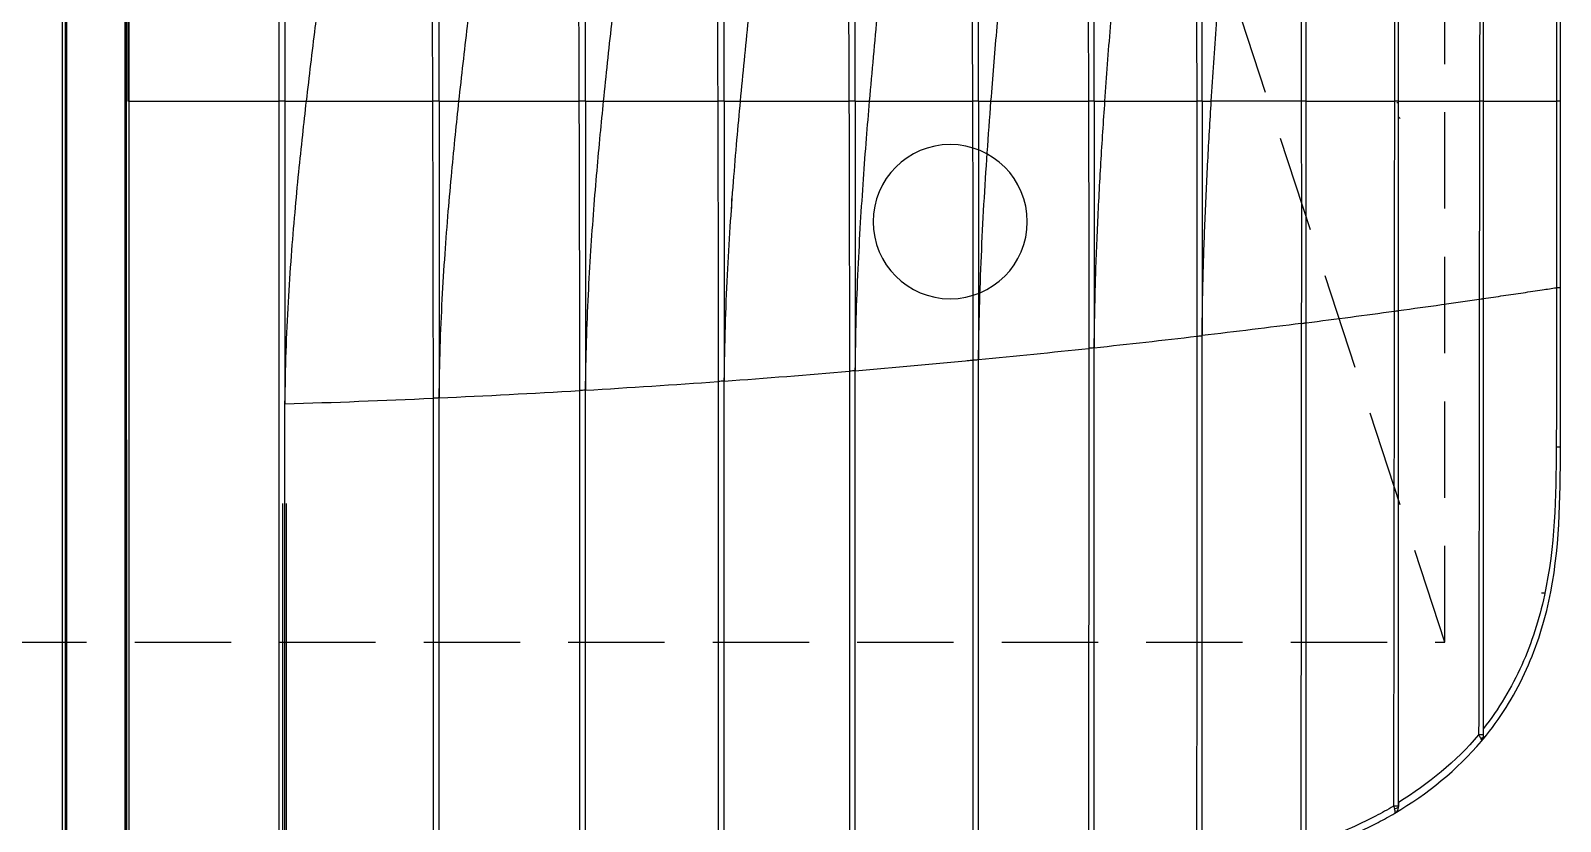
# Model space of a CAD drawing. Header units: inches. Extents: x 15866 to 103813, y -56635 to -28561.
# Drawn here: x 44794 to 44992.5, y -39155.8 to -39053.2 of the extents above; entities that cross this region are included whole.
import ezdxf

# ---------------------------------------------------------------- set-up
doc = ezdxf.new("R2010")
doc.units = ezdxf.units.IN
doc.header["$LTSCALE"] = 50
doc.header["$MEASUREMENT"] = 0
doc.linetypes.add('HIDDEN', pattern=[0.375, 0.25, -0.125])
doc.layers.add('도면층8', color=8, linetype='Continuous')

# ---------------------------------------------------------------- blocks, each defined once
blk = doc.blocks.new('*U103')
at = {"color": 1, "linetype": 'HIDDEN'}
blk.add_line((1479.94, 14.99), (39.94, 484.99), dxfattribs=at)
at = {"color": 8}
for p, q in [((1428.36, 33), (1428.35, 33)), ((1435.34, 21), (1435.34, 21)), ((1501.24, 21), (1501.24, 21)), ((1473.57, 2.11), (1473.57, 2.44))]:
    blk.add_line(p, q, dxfattribs=at)
at = {"color": 1, "linetype": 'HIDDEN'}
blk.add_lwpolyline([(1479.94, 484.99), (1479.94, 14.99), (39.94, 14.99), (39.94, 484.99)], close=True, dxfattribs=at)
at = {"color": 8, "ltscale": 5}
blk.add_circle((1425.39, 79.18), 10, dxfattribs=at)
at = {"color": 8}
for centre, major_axis, ratio, start_param, end_param in [((1409.94, 21.05), (0, -0.6), 0.028131, 4.389048, 4.795946), ((1409.96, 21.05), (0.004, -0.6), 0.025903, 4.388882, 4.795863), ((1412, 20.87), (-0.187, 0.235), 0.183787, 0, 1.840109), ((1501.16, 21.8), (0, -0.8), 0.065781, 0, 1.396113), ((1501.24, 21.8), (0, 0.8), 0.414276, 3.141593, 4.358439), ((1491.93, 10.8), (0, -0.8), 0.036559, 0, 1.335493), ((1492.11, 10.8), (0, 0.8), 0.561889, 3.141593, 4.019869)]:
    blk.add_ellipse(centre, major_axis=major_axis, ratio=ratio, start_param=start_param, end_param=end_param, dxfattribs=at)
for points, knots in [([(1039.94, 193.94), (1119.89, 193.94), (1199.84, 193.94), (1299.77, 193.94), (1319.76, 193.94), (1359.74, 193.94), (1379.73, 193.94), (1419.69, 193.94), (1439.67, 193.94), (1469.52, 193.94), (1479.45, 193.94), (1494.31, 193.94), (1499.26, 193.94), (1509.14, 193.94), (1514.08, 193.94), (1518.98, 193.94)], [0, 0, 0, 0, 0.5, 0.5, 0.625, 0.625, 0.75, 0.75, 0.875, 0.875, 0.9375, 0.9375, 0.96875, 0.96875, 1, 1, 1, 1]), ([(1518.94, 193.8), (1514.03, 193.8), (1509.09, 193.8), (1499.21, 193.8), (1494.26, 193.8), (1479.4, 193.8), (1469.47, 193.8), (1439.62, 193.8), (1419.64, 193.8), (1379.68, 193.8), (1359.7, 193.8), (1319.73, 193.8), (1299.74, 193.8), (1199.82, 193.8), (1119.88, 193.8), (1039.94, 193.8)], [0, 0, 0, 0, 0.03125, 0.03125, 0.0625, 0.0625, 0.125, 0.125, 0.25, 0.25, 0.375, 0.375, 0.5, 0.5, 1, 1, 1, 1]), ([(1329.85, 194.41), (1345.65, 194.41), (1361.45, 194.41), (1393.05, 194.41), (1408.85, 194.41), (1440.42, 194.41), (1456.18, 194.41), (1479.77, 194.41), (1487.62, 194.41), (1499.36, 194.41), (1503.27, 194.41), (1511.08, 194.41), (1514.98, 194.37), (1518.86, 194.4)], [0, 0, 0, 0, 0.25, 0.25, 0.5, 0.5, 0.75, 0.75, 0.875, 0.875, 0.9375, 0.9375, 1, 1, 1, 1]), ([(1518.39, 194), (1513.69, 194), (1508.95, 194), (1499.29, 194), (1494.34, 194), (1479.47, 194), (1469.54, 194), (1439.69, 194), (1419.71, 194), (1379.75, 194), (1359.76, 194), (1336.79, 194), (1333.82, 194), (1330.84, 194)], [0, 0, 0, 0, 0.076277, 0.076277, 0.155939, 0.155939, 0.315263, 0.315263, 0.633912, 0.633912, 0.952561, 0.952561, 1, 1, 1, 1]), ([(1039.94, 186.26), (1119.86, 186.26), (1199.78, 186.26), (1299.68, 186.26), (1319.66, 186.26), (1359.62, 186.26), (1379.6, 186.26), (1419.55, 186.26), (1439.51, 186.26), (1469.34, 186.26), (1479.27, 186.26), (1494.15, 186.26), (1499.1, 186.26), (1508.99, 186.26), (1513.93, 186.26), (1518.83, 186.26)], [0, 0, 0, 0, 0.5, 0.5, 0.625, 0.625, 0.75, 0.75, 0.875, 0.875, 0.9375, 0.9375, 0.96875, 0.96875, 1, 1, 1, 1]), ([(1518.79, 186.06), (1513.89, 186.06), (1508.95, 186.06), (1499.07, 186.06), (1494.11, 186.06), (1479.24, 186.06), (1469.31, 186.06), (1439.47, 186.06), (1419.52, 186.06), (1379.58, 186.06), (1359.6, 186.06), (1319.64, 186.06), (1299.66, 186.06), (1199.77, 186.06), (1119.86, 186.06), (1039.94, 186.06)], [0, 0, 0, 0, 0.03125, 0.03125, 0.0625, 0.0625, 0.125, 0.125, 0.25, 0.25, 0.375, 0.375, 0.5, 0.5, 1, 1, 1, 1]), ([(1409.74, 185.7), (1396.38, 185.7), (1383.01, 185.7), (1356.26, 185.7), (1342.89, 185.7), (1329.51, 185.7)], [0, 0, 0, 0, 0.5, 0.5, 1, 1, 1, 1]), ([(1329.52, 185.9), (1342.89, 185.9), (1356.26, 185.9), (1383.01, 185.9), (1396.38, 185.9), (1409.74, 185.9)], [0, 0, 0, 0, 0.5, 0.5, 1, 1, 1, 1]), ([(1517.05, 185.7), (1508.46, 185.7), (1499.79, 185.7), (1482.12, 185.7), (1473.1, 185.7), (1446, 185.7), (1427.88, 185.7), (1409.74, 185.7)], [0, 0, 0, 0, 0.243248, 0.243248, 0.495499, 0.495499, 1, 1, 1, 1]), ([(1517.05, 186.02), (1512.16, 186.02), (1507.25, 186.02), (1497.42, 186.02), (1492.5, 186.02), (1477.71, 186.02), (1467.82, 186.02), (1456.52, 186.02), (1455.11, 186.02), (1453.7, 186.02)], [0, 0, 0, 0, 0.233427, 0.233427, 0.466853, 0.466853, 0.933707, 0.933707, 1, 1, 1, 1]), ([(1329, 166.3), (1342.46, 166.3), (1355.92, 166.3), (1382.84, 166.3), (1396.29, 166.3), (1409.74, 166.3)], [0, 0, 0, 0, 0.5, 0.5, 1, 1, 1, 1]), ([(1409.74, 165.5), (1409.74, 165.52), (1409.74, 165.55), (1409.74, 165.77), (1409.74, 166.03), (1409.74, 166.21), (1409.74, 166.3)], [0, 0, 0, 0, 0.300546, 0.567506, 0.800705, 1, 1, 1, 1]), ([(1409.74, 166.3), (1427.91, 166.29), (1446.06, 166.29), (1473.2, 166.29), (1482.24, 166.29), (1500.27, 166.29), (1509.27, 166.29), (1518.19, 166.29)], [0, 0, 0, 0, 0.5, 0.5, 0.75, 0.75, 1, 1, 1, 1]), ([(1449.02, 165.5), (1446.76, 165.46), (1442.36, 165.39), (1435.95, 165.08), (1429.94, 164.68), (1424.33, 164.22), (1419.11, 163.73), (1414.29, 163.22), (1411.22, 162.88), (1409.74, 162.71)], [0, 0, 0, 0, 0.17272, 0.33551, 0.488347, 0.631221, 0.764126, 0.88705, 1, 1, 1, 1]), ([(1518.04, 165.5), (1512.34, 165.5), (1506.6, 165.5), (1495.12, 165.5), (1489.38, 165.5), (1472.11, 165.5), (1460.58, 165.5), (1449.02, 165.5)], [0, 0, 0, 0, 0.25, 0.25, 0.5, 0.5, 1, 1, 1, 1]), ([(1461.94, 165.81), (1470.9, 165.81), (1479.84, 165.81), (1497.68, 165.81), (1506.59, 165.81), (1515.45, 165.81)], [0, 0, 0, 0, 0.5, 0.5, 1, 1, 1, 1]), ([(1515.53, 165.3), (1506.66, 165.3), (1497.74, 165.3), (1479.87, 165.3), (1470.91, 165.3), (1461.94, 165.3)], [0, 0, 0, 0, 0.5, 0.5, 1, 1, 1, 1]), ([(1409.74, 162.71), (1406.56, 162.33), (1401.06, 161.68), (1394.09, 160.8), (1386.94, 159.89), (1382.12, 159.31), (1378.77, 158.9)], [0, 0, 0, 0, 0.307575, 0.532584, 0.675031, 1, 1, 1, 1]), ([(1409.74, 162.71), (1409.74, 161.41), (1409.74, 158.77), (1409.74, 154.73), (1409.74, 150.58), (1409.74, 147.77), (1409.74, 146.36)], [0, 0, 0, 0, 0.241954, 0.489631, 0.742508, 1, 1, 1, 1]), ([(1328.18, 146.67), (1341.78, 146.67), (1355.37, 146.6), (1382.56, 146.47), (1396.16, 146.4), (1409.74, 146.36)], [0, 0, 0, 0, 0.5, 0.5, 1, 1, 1, 1]), ([(1409.74, 145.5), (1409.74, 145.52), (1409.74, 145.56), (1409.74, 145.8), (1409.74, 146.08), (1409.74, 146.27), (1409.74, 146.36)], [0, 0, 0, 0, 0.299602, 0.566259, 0.799779, 1, 1, 1, 1]), ([(1409.74, 145.5), (1410.91, 145.5), (1423.76, 145.5), (1436.59, 145.5), (1448.25, 145.5)], [0, 0, 0, 0, 0.090794, 1, 1, 1, 1]), ([(1448.24, 145.5), (1446.05, 145.46), (1441.77, 145.39), (1435.54, 145.11), (1429.67, 144.75), (1424.16, 144.33), (1419.03, 143.87), (1414.26, 143.41), (1411.21, 143.08), (1409.74, 142.93)], [0, 0, 0, 0, 0.171143, 0.332878, 0.485187, 0.628059, 0.76149, 0.885469, 1, 1, 1, 1]), ([(1448.25, 145.5), (1448.25, 145.51), (1448.25, 145.54), (1448.26, 145.72), (1448.27, 145.98), (1448.28, 146.19), (1448.29, 146.29)], [0, 0, 0, 0, 0.262073, 0.50023, 0.747646, 1, 1, 1, 1]), ([(1517.31, 145.5), (1505.91, 145.5), (1494.4, 145.5), (1471.36, 145.5), (1459.81, 145.5), (1448.25, 145.5)], [0, 0, 0, 0, 0.5, 0.5, 1, 1, 1, 1]), ([(1448.29, 146.29), (1459.87, 146.29), (1471.44, 146.29), (1494.52, 146.29), (1506.04, 146.29), (1517.46, 146.29)], [0, 0, 0, 0, 0.5, 0.5, 1, 1, 1, 1]), ([(1409.74, 142.93), (1409.74, 141.69), (1409.74, 139.19), (1409.74, 135.35), (1409.74, 131.39), (1409.74, 128.71), (1409.74, 127.36)], [0, 0, 0, 0, 0.240964, 0.488232, 0.741399, 1, 1, 1, 1]), ([(1409.74, 142.93), (1406.51, 142.56), (1400.84, 141.93), (1393.58, 141.06), (1386.2, 140.18), (1381.23, 139.61), (1377.87, 139.22)], [0, 0, 0, 0, 0.304279, 0.532125, 0.683541, 1, 1, 1, 1]), ([(1327.11, 127.69), (1340.88, 127.69), (1354.66, 127.62), (1382.21, 127.47), (1395.98, 127.4), (1409.74, 127.36)], [0, 0, 0, 0, 0.5, 0.5, 1, 1, 1, 1]), ([(1409.74, 126.5), (1409.74, 126.52), (1409.74, 126.55), (1409.74, 126.8), (1409.74, 127.08), (1409.74, 127.27), (1409.74, 127.36)], [0, 0, 0, 0, 0.29963, 0.566296, 0.799804, 1, 1, 1, 1]), ([(1447.24, 126.5), (1447.25, 126.52), (1447.25, 126.57), (1447.27, 126.88), (1447.29, 127.15), (1447.29, 127.29)], [0, 0, 0, 0, 0.34127, 0.674379, 1, 1, 1, 1]), ([(1447.29, 127.29), (1458.88, 127.29), (1470.46, 127.28), (1493.55, 127.28), (1505.08, 127.28), (1516.52, 127.28)], [0, 0, 0, 0, 0.5, 0.5, 1, 1, 1, 1]), ([(1409.74, 126.5), (1410.57, 126.5), (1419.99, 126.5), (1429.41, 126.5), (1438, 126.5)], [0, 0, 0, 0, 0.087433, 1, 1, 1, 1]), ([(1447.24, 126.5), (1445.13, 126.47), (1441, 126.4), (1434.98, 126.15), (1429.28, 125.82), (1423.92, 125.44), (1418.9, 125.03), (1414.21, 124.6), (1411.19, 124.3), (1409.74, 124.16)], [0, 0, 0, 0, 0.169313, 0.329825, 0.481522, 0.624391, 0.758433, 0.883635, 1, 1, 1, 1]), ([(1516.37, 126.5), (1504.95, 126.5), (1493.43, 126.5), (1470.37, 126.5), (1458.82, 126.5), (1447.24, 126.5)], [0, 0, 0, 0, 0.5, 0.5, 1, 1, 1, 1]), ([(1409.74, 124.16), (1406.41, 123.81), (1400.54, 123.2), (1392.91, 122.33), (1385.24, 121.47), (1380.11, 120.91), (1376.75, 120.54)], [0, 0, 0, 0, 0.302296, 0.533525, 0.693692, 1, 1, 1, 1]), ([(1409.74, 124.16), (1409.74, 122.99), (1409.74, 120.61), (1409.74, 116.96), (1409.74, 113.19), (1409.74, 110.64), (1409.74, 109.35)], [0, 0, 0, 0, 0.240494, 0.487542, 0.740817, 1, 1, 1, 1]), ([(1325.83, 109.71), (1339.82, 109.71), (1353.81, 109.64), (1381.78, 109.48), (1395.77, 109.4), (1409.74, 109.35)], [0, 0, 0, 0, 0.5, 0.5, 1, 1, 1, 1]), ([(1409.74, 108.5), (1409.74, 108.52), (1409.74, 108.55), (1409.75, 108.8), (1409.74, 109.07), (1409.74, 109.26), (1409.74, 109.35)], [0, 0, 0, 0, 0.299748, 0.56645, 0.799918, 1, 1, 1, 1]), ([(1446.06, 108.5), (1446.06, 108.52), (1446.06, 108.56), (1446.09, 108.87), (1446.11, 109.15), (1446.12, 109.28)], [0, 0, 0, 0, 0.33666, 0.669714, 1, 1, 1, 1]), ([(1446.12, 109.28), (1457.71, 109.28), (1469.29, 109.28), (1492.4, 109.27), (1503.93, 109.27), (1515.39, 109.27)], [0, 0, 0, 0, 0.5, 0.5, 1, 1, 1, 1]), ([(1409.74, 108.5), (1410.16, 108.5), (1422.28, 108.5), (1434.39, 108.5), (1446.06, 108.5)], [0, 0, 0, 0, 0.034541, 1, 1, 1, 1]), ([(1446.06, 108.5), (1443.7, 108.46), (1439.11, 108.39), (1432.44, 108.1), (1426.17, 107.74), (1420.33, 107.32), (1414.89, 106.87), (1411.41, 106.55), (1409.74, 106.4)], [0, 0, 0, 0, 0.195017, 0.378715, 0.551069, 0.712073, 0.86172, 1, 1, 1, 1]), ([(1423.68, 107.5), (1423.68, 107.5), (1423.66, 107.5), (1423.56, 107.5), (1423.49, 107.5), (1423.31, 107.5), (1423.2, 107.5), (1422.95, 107.5), (1422.81, 107.5), (1422.57, 107.5), (1422.47, 107.5), (1422.37, 107.5)], [0, 0, 0, 0, 0.213358, 0.213358, 0.42668, 0.42668, 0.640562, 0.640562, 0.855661, 0.855661, 1, 1, 1, 1]), ([(1515.25, 108.5), (1503.8, 108.5), (1492.28, 108.5), (1469.2, 108.5), (1457.64, 108.5), (1446.06, 108.5)], [0, 0, 0, 0, 0.5, 0.5, 1, 1, 1, 1]), ([(1409.74, 106.4), (1406.23, 106.06), (1400.03, 105.46), (1391.98, 104.61), (1384.06, 103.77), (1378.82, 103.23), (1375.45, 102.89)], [0, 0, 0, 0, 0.306857, 0.541766, 0.704737, 1, 1, 1, 1]), ([(1409.74, 106.4), (1409.74, 105.29), (1409.74, 103.04), (1409.74, 99.57), (1409.74, 95.99), (1409.74, 93.56), (1409.74, 92.32)], [0, 0, 0, 0, 0.239553, 0.486232, 0.739794, 1, 1, 1, 1]), ([(1324.39, 92.71), (1338.62, 92.71), (1352.85, 92.63), (1381.3, 92.46), (1395.53, 92.38), (1409.74, 92.32)], [0, 0, 0, 0, 0.5, 0.5, 1, 1, 1, 1]), ([(1409.74, 91.5), (1409.71, 91.5), (1405.13, 91.5), (1400.54, 91.5), (1395.99, 91.5)], [0, 0, 0, 0, 0.007482, 1, 1, 1, 1]), ([(1409.74, 91.5), (1409.74, 91.52), (1409.74, 91.55), (1409.75, 91.79), (1409.74, 92.05), (1409.74, 92.24), (1409.74, 92.32)], [0, 0, 0, 0, 0.300147, 0.566978, 0.80031, 1, 1, 1, 1]), ([(1444.72, 91.5), (1442.46, 91.47), (1438.07, 91.4), (1431.66, 91.14), (1425.63, 90.82), (1419.99, 90.45), (1414.74, 90.06), (1411.37, 89.78), (1409.74, 89.64)], [0, 0, 0, 0, 0.194008, 0.377097, 0.549248, 0.710453, 0.860707, 1, 1, 1, 1]), ([(1444.72, 91.5), (1444.72, 91.52), (1444.72, 91.55), (1444.75, 91.84), (1444.78, 92.11), (1444.79, 92.26)], [0, 0, 0, 0, 0.302913, 0.635892, 1, 1, 1, 1]), ([(1513.99, 91.5), (1509.18, 91.5), (1504.36, 91.5), (1492.97, 91.5), (1486.4, 91.5), (1473.89, 91.5), (1467.97, 91.5), (1456.27, 91.5), (1450.5, 91.5), (1444.72, 91.5)], [0, 0, 0, 0, 0.20974, 0.20974, 0.494552, 0.494552, 0.750903, 0.750903, 1, 1, 1, 1]), ([(1513.99, 91.5), (1502.67, 91.5), (1479.61, 91.5), (1456.47, 91.5), (1444.72, 91.5)], [0, 0, 0, 0, 0.493298, 1, 1, 1, 1]), ([(1444.79, 92.26), (1450.57, 92.26), (1456.34, 92.26), (1468.05, 92.26), (1473.98, 92.26), (1486.5, 92.26), (1493.08, 92.26), (1504.48, 92.26), (1509.31, 92.26), (1514.12, 92.26)], [0, 0, 0, 0, 0.249054, 0.249054, 0.505367, 0.505367, 0.790188, 0.790188, 1, 1, 1, 1]), ([(1409.74, 89.64), (1405.92, 89.3), (1399.25, 88.7), (1390.72, 87.85), (1382.63, 87.05), (1377.38, 86.56), (1374, 86.24)], [0, 0, 0, 0, 0.3207, 0.559402, 0.716115, 1, 1, 1, 1]), ([(1409.74, 89.64), (1409.74, 88.59), (1409.74, 86.44), (1409.74, 83.15), (1409.74, 79.76), (1409.74, 77.45), (1409.74, 76.29)], [0, 0, 0, 0, 0.239379, 0.485924, 0.739506, 1, 1, 1, 1]), ([(1322.82, 76.7), (1337.31, 76.7), (1351.8, 76.61), (1380.78, 76.43), (1395.27, 76.34), (1409.74, 76.29)], [0, 0, 0, 0, 0.5, 0.5, 1, 1, 1, 1]), ([(1409.74, 75.5), (1409.21, 75.5), (1397.89, 75.5), (1386.56, 75.5), (1375.76, 75.5)], [0, 0, 0, 0, 0.046692, 1, 1, 1, 1]), ([(1409.74, 75.5), (1409.74, 75.52), (1409.74, 75.55), (1409.74, 75.77), (1409.74, 76.03), (1409.74, 76.21), (1409.74, 76.29)], [0, 0, 0, 0, 0.300577, 0.567547, 0.800734, 1, 1, 1, 1]), ([(1443.27, 75.5), (1441.04, 75.47), (1436.57, 75.4), (1429.86, 75.15), (1423.15, 74.81), (1416.45, 74.39), (1411.98, 74.05), (1409.74, 73.89)], [0, 0, 0, 0, 0.199981, 0.399984, 0.599994, 0.800004, 1, 1, 1, 1]), ([(1443.35, 76.23), (1443.33, 76.1), (1443.31, 75.84), (1443.28, 75.56), (1443.27, 75.52), (1443.27, 75.5)], [0, 0, 0, 0, 0.336965, 0.669945, 1, 1, 1, 1]), ([(1512.62, 75.5), (1501.27, 75.5), (1478.19, 75.5), (1455.02, 75.5), (1443.27, 75.5)], [0, 0, 0, 0, 0.493391, 1, 1, 1, 1]), ([(1409.74, 73.89), (1406.73, 73.64), (1400.7, 73.16), (1391.66, 72.35), (1382.25, 71.48), (1375.85, 70.92), (1372.46, 70.63)], [0, 0, 0, 0, 0.242425, 0.484831, 0.727208, 1, 1, 1, 1]), ([(1409.74, 73.89), (1409.74, 72.88), (1409.74, 70.84), (1409.74, 67.72), (1409.74, 64.51), (1409.74, 62.34), (1409.74, 61.24)], [0, 0, 0, 0, 0.239058, 0.485395, 0.739057, 1, 1, 1, 1]), ([(1321.16, 61.62), (1335.93, 61.62), (1350.7, 61.53), (1380.23, 61.35), (1394.99, 61.28), (1409.74, 61.24)], [0, 0, 0, 0, 0.5, 0.5, 1, 1, 1, 1]), ([(1409.74, 60.5), (1408.69, 60.5), (1395.9, 60.5), (1383.11, 60.5), (1371.36, 60.5)], [0, 0, 0, 0, 0.082118, 1, 1, 1, 1]), ([(1409.74, 60.5), (1409.74, 60.52), (1409.74, 60.55), (1409.74, 60.75), (1409.74, 60.99), (1409.74, 61.16), (1409.74, 61.24)], [0, 0, 0, 0, 0.30306, 0.57086, 0.803221, 1, 1, 1, 1]), ([(1441.74, 60.5), (1439.08, 60.46), (1433.75, 60.37), (1425.74, 60.06), (1417.74, 59.64), (1412.41, 59.28), (1409.74, 59.1)], [0, 0, 0, 0, 0.249988, 0.499982, 0.750002, 1, 1, 1, 1]), ([(1441.74, 60.5), (1441.74, 60.51), (1441.73, 60.52), (1441.77, 60.69), (1441.79, 60.95), (1441.81, 61.11), (1441.82, 61.2)], [0, 0, 0, 0, 0.179045, 0.569787, 0.77214, 1, 1, 1, 1]), ([(1409.74, 59.1), (1406.55, 58.87), (1400.16, 58.41), (1390.59, 57.62), (1380.82, 56.79), (1374.24, 56.26), (1370.85, 55.99)], [0, 0, 0, 0, 0.246108, 0.492163, 0.738161, 1, 1, 1, 1]), ([(1409.74, 59.1), (1409.74, 58.16), (1409.74, 56.25), (1409.74, 53.31), (1409.74, 50.27), (1409.74, 48.23), (1409.74, 47.19)], [0, 0, 0, 0, 0.236505, 0.481944, 0.736426, 1, 1, 1, 1]), ([(1319.45, 47.55), (1334.5, 47.55), (1349.56, 47.45), (1379.66, 47.28), (1394.7, 47.22), (1409.74, 47.19)], [0, 0, 0, 0, 0.5, 0.5, 1, 1, 1, 1]), ([(1409.74, 46.5), (1408.15, 46.5), (1403.75, 46.5), (1399.35, 46.5), (1396.54, 46.5)], [0, 0, 0, 0, 0.360849, 1, 1, 1, 1]), ([(1409.74, 46.5), (1409.74, 46.53), (1409.74, 46.57), (1409.74, 46.87), (1409.74, 47.09), (1409.74, 47.19)], [0, 0, 0, 0, 0.395956, 0.72951, 1, 1, 1, 1]), ([(1440.16, 46.5), (1437.69, 46.46), (1432.7, 46.39), (1425.15, 46.12), (1417.48, 45.77), (1412.33, 45.46), (1409.74, 45.31)], [0, 0, 0, 0, 0.244293, 0.492387, 0.744298, 1, 1, 1, 1]), ([(1440.25, 47.16), (1440.24, 47.07), (1440.21, 46.89), (1440.19, 46.68), (1440.17, 46.53), (1440.17, 46.51), (1440.16, 46.5)], [0, 0, 0, 0, 0.259243, 0.49995, 0.747682, 1, 1, 1, 1]), ([(1409.74, 45.3), (1406.43, 45.09), (1399.74, 44.65), (1389.62, 43.9), (1379.42, 43.12), (1372.59, 42.61), (1369.19, 42.36)], [0, 0, 0, 0, 0.245079, 0.494613, 0.748597, 1, 1, 1, 1]), ([(1409.74, 33.63), (1409.74, 34.67), (1409.74, 36.7), (1409.74, 39.71), (1409.74, 42.56), (1409.74, 44.41), (1409.74, 45.3)], [0, 0, 0, 0, 0.271735, 0.528869, 0.771564, 1, 1, 1, 1]), ([(1317.64, 33.88), (1332.99, 33.88), (1348.35, 33.8), (1379.05, 33.69), (1394.4, 33.65), (1409.74, 33.63)], [0, 0, 0, 0, 0.5, 0.5, 1, 1, 1, 1]), ([(1409.74, 33), (1409.74, 33.02), (1409.74, 33.06), (1409.74, 33.33), (1409.74, 33.53), (1409.74, 33.63)], [0, 0, 0, 0, 0.396581, 0.730118, 1, 1, 1, 1]), ([(1438.59, 33.62), (1438.58, 33.53), (1438.57, 33.45), (1438.55, 33.29), (1438.54, 33.23), (1438.52, 33.12), (1438.52, 33.07), (1438.51, 33.02), (1438.51, 33), (1438.5, 33)], [0, 0, 0, 0, 0.251918, 0.251918, 0.503947, 0.503947, 0.754391, 0.754391, 1, 1, 1, 1]), ([(1501.21, 21.66), (1501.65, 22.42), (1502.08, 23.2), (1503.09, 25.15), (1503.66, 26.34), (1504.71, 28.75), (1505.19, 29.98), (1505.83, 31.81), (1506.03, 32.4), (1506.22, 33)], [0, 0, 0, 0, 0.213946, 0.213946, 0.53186, 0.53186, 0.848701, 0.848701, 1, 1, 1, 1]), ([(1507.18, 33), (1507.18, 33), (1507.18, 33), (1506.96, 32.29), (1506.72, 31.59), (1506.03, 29.65), (1505.55, 28.42), (1504.49, 26), (1503.92, 24.81), (1502.92, 22.92), (1502.52, 22.2), (1502.1, 21.49)], [0, 0, 0, 0, 0.000005, 0.000005, 0.176011, 0.176011, 0.489497, 0.489497, 0.803985, 0.803985, 1, 1, 1, 1]), ([(1409.74, 21), (1409.03, 21), (1408.32, 21), (1397.21, 21), (1386.8, 21), (1366.22, 21), (1356.05, 21), (1335.85, 21), (1325.82, 21), (1315.79, 21)], [0, 0, 0, 0, 0.022631, 0.022631, 0.354983, 0.354983, 0.679805, 0.679805, 1, 1, 1, 1]), ([(1315.86, 21.42), (1325.87, 21.42), (1335.88, 21.43), (1356.06, 21.45), (1366.23, 21.47), (1386.82, 21.5), (1397.23, 21.52), (1408.34, 21.54), (1409.04, 21.54), (1409.74, 21.54)], [0, 0, 0, 0, 0.319811, 0.319811, 0.644923, 0.644923, 0.97758, 0.97758, 1, 1, 1, 1]), ([(1409.74, 21.54), (1418.83, 21.55), (1427.91, 21.57), (1437, 21.57), (1437, 21.57), (1437, 21.57)], [0, 0, 0, 0, 0.999998, 0.999998, 1, 1, 1, 1]), ([(1409.74, 21), (1409.74, 19.92), (1409.74, 17.93), (1409.74, 15.28), (1409.74, 13.2), (1409.74, 11.66), (1409.74, 10.83), (1409.74, 10.49)], [0, 0, 0, 0, 0.301042, 0.551788, 0.751881, 0.901269, 1, 1, 1, 1]), ([(1436.91, 21), (1436.66, 19.12), (1436.17, 15.58), (1435.67, 12.13), (1435.44, 10.53)], [0, 0, 0, 0, 0.525932, 1, 1, 1, 1]), ([(1437, 21.57), (1436.98, 21.49), (1436.96, 21.33), (1436.94, 21.15), (1436.92, 21.02), (1436.92, 21.01), (1436.91, 21)], [0, 0, 0, 0, 0.261877, 0.500466, 0.750988, 1, 1, 1, 1]), ([(1501.16, 21), (1498.45, 21), (1495.74, 21), (1483.21, 21), (1473.38, 21), (1454.67, 21), (1445.79, 21), (1436.91, 21)], [0, 0, 0, 0, 0.12646, 0.12646, 0.585568, 0.585568, 1, 1, 1, 1]), ([(1500.72, 21), (1490.33, 21), (1479.93, 21), (1458.76, 21), (1448, 21), (1437.12, 21), (1437.02, 21), (1436.91, 21)], [0, 0, 0, 0, 0.488967, 0.488967, 0.995055, 0.995055, 1, 1, 1, 1]), ([(1437, 21.57), (1445.86, 21.58), (1454.73, 21.59), (1473.42, 21.62), (1483.26, 21.63), (1495.79, 21.65), (1498.5, 21.66), (1501.21, 21.66)], [0, 0, 0, 0, 0.413984, 0.413984, 0.873443, 0.873443, 1, 1, 1, 1]), ([(1500.72, 21), (1500.89, 21), (1501.06, 21), (1501.22, 21), (1501.23, 21), (1501.24, 21)], [0, 0, 0, 0, 0.941032, 0.941032, 1, 1, 1, 1]), ([(1501.24, 21), (1501.24, 21), (1501.24, 21), (1501.21, 21), (1501.18, 21), (1501.16, 21)], [0, 0, 0, 0, 0.078683, 0.078683, 1, 1, 1, 1]), ([(1502.1, 21.49), (1502.1, 21.49), (1502.1, 21.49), (1502.05, 21.41), (1501.99, 21.33), (1501.82, 21.18), (1501.71, 21.11), (1501.48, 21.02), (1501.36, 21), (1501.24, 21)], [0, 0, 0, 0, 0.006203, 0.006203, 0.286153, 0.286153, 0.666961, 0.666961, 1, 1, 1, 1]), ([(1502.1, 21.49), (1502.1, 21.49), (1502.1, 21.49), (1502.09, 21.47), (1502.06, 21.45), (1501.97, 21.43), (1501.9, 21.43), (1501.74, 21.46), (1501.65, 21.49), (1501.55, 21.52)], [0, 0, 0, 0, 0.00621, 0.00621, 0.286125, 0.286125, 0.666926, 0.666926, 1, 1, 1, 1]), ([(1409.74, 10), (1406.33, 10), (1402.93, 10), (1391.28, 10), (1383.03, 10), (1358.29, 10), (1341.8, 10), (1321.58, 10), (1317.84, 10), (1314.11, 10)], [0, 0, 0, 0, 0.106844, 0.106844, 0.365542, 0.365542, 0.882945, 0.882945, 1, 1, 1, 1]), ([(1314.17, 10.38), (1317.88, 10.38), (1321.6, 10.38), (1341.8, 10.39), (1358.3, 10.41), (1383.04, 10.45), (1391.29, 10.46), (1402.93, 10.48), (1406.34, 10.49), (1409.74, 10.49)], [0, 0, 0, 0, 0.116518, 0.116518, 0.634308, 0.634308, 0.893201, 0.893201, 1, 1, 1, 1]), ([(1409.74, 10.49), (1418.31, 10.51), (1426.87, 10.52), (1435.44, 10.53), (1435.44, 10.53), (1435.44, 10.53)], [0, 0, 0, 0, 0.999998, 0.999998, 1, 1, 1, 1]), ([(1409.74, 10), (1409.74, 9.44), (1409.74, 8.32), (1409.74, 6.68), (1409.74, 4.87), (1409.74, 2.8), (1409.74, 1.31), (1409.74, 0.51)], [0, 0, 0, 0, 0.16608, 0.332476, 0.499267, 0.733907, 1, 1, 1, 1]), ([(1435.36, 10), (1435.23, 9.12), (1434.98, 7.38), (1434.6, 4.82), (1434.26, 2.53), (1434.04, 1.12), (1433.95, 0.52)], [0, 0, 0, 0, 0.264848, 0.529697, 0.794545, 1, 1, 1, 1]), ([(1435.44, 10.53), (1435.42, 10.37), (1435.38, 10.08), (1435.37, 10.03), (1435.36, 10)], [0, 0, 0, 0, 0.526922, 1, 1, 1, 1]), ([(1491.93, 10), (1488.08, 10), (1484.23, 10), (1474.88, 10), (1469.39, 10), (1458.41, 10), (1452.92, 10), (1443.41, 10), (1439.38, 10), (1435.36, 10)], [0, 0, 0, 0, 0.204297, 0.204297, 0.495492, 0.495492, 0.786688, 0.786688, 1, 1, 1, 1]), ([(1435.44, 10.53), (1435.44, 10.53), (1435.44, 10.53), (1439.44, 10.53), (1443.45, 10.53), (1452.94, 10.54), (1458.43, 10.55), (1469.42, 10.57), (1474.91, 10.58), (1484.25, 10.6), (1488.11, 10.6), (1491.96, 10.61)], [0, 0, 0, 0, 0.000001, 0.000001, 0.21248, 0.21248, 0.503983, 0.503983, 0.795486, 0.795486, 1, 1, 1, 1]), ([(1492.46, 10), (1489.89, 7.85), (1487.01, 6.06), (1481, 3.25), (1477.86, 2.21), (1468.09, 0.07), (1461.32, 0), (1454.62, 0)], [0, 0, 0, 0, 0.25, 0.25, 0.5, 0.5, 1, 1, 1, 1]), ([(1454.62, 0.54), (1461.07, 0.56), (1467.56, 0.72), (1476.97, 2.74), (1480, 3.71), (1485.81, 6.33), (1488.62, 8), (1491.13, 10)], [0, 0, 0, 0, 0.5, 0.5, 0.75, 0.75, 1, 1, 1, 1]), ([(1492.11, 10), (1492.09, 10), (1492.08, 10), (1492.02, 10), (1491.97, 10), (1491.93, 10)], [0, 0, 0, 0, 0.27435, 0.27435, 1, 1, 1, 1]), ([(1491.96, 10.61), (1492.07, 10.54), (1492.18, 10.46), (1492.29, 10.39), (1492.31, 10.38), (1492.37, 10.34), (1492.41, 10.31), (1492.45, 10.29)], [0, 0, 0, 0, 0.602639, 0.602639, 0.700862, 0.700862, 1, 1, 1, 1]), ([(1492.1, 10), (1492.12, 10), (1492.14, 10), (1492.23, 10), (1492.3, 10), (1492.39, 10), (1492.43, 10), (1492.46, 10), (1492.46, 10), (1492.46, 10)], [0, 0, 0, 0, 0.088851, 0.088851, 0.481031, 0.481031, 0.789211, 0.789211, 1, 1, 1, 1]), ([(1492.75, 10.24), (1492.75, 10.23), (1492.75, 10.23), (1492.67, 10.17), (1492.59, 10.12), (1492.42, 10.05), (1492.33, 10.02), (1492.2, 10), (1492.15, 10), (1492.11, 10)], [0, 0, 0, 0, 0.009114, 0.009114, 0.424228, 0.424228, 0.805411, 0.805411, 1, 1, 1, 1]), ([(1492.75, 10.24), (1492.75, 10.24), (1492.75, 10.24), (1492.73, 10.22), (1492.7, 10.21), (1492.62, 10.22), (1492.58, 10.23), (1492.51, 10.26), (1492.48, 10.27), (1492.45, 10.29)], [0, 0, 0, 0, 0.00913, 0.00913, 0.424234, 0.424234, 0.800681, 0.800681, 1, 1, 1, 1]), ([(1492.46, 10), (1492.48, 10.02), (1492.52, 10.05), (1492.59, 10.1), (1492.63, 10.14), (1492.65, 10.16), (1492.65, 10.16)], [0, 0, 0, 0, 0.243292, 0.494316, 0.918081, 1, 1, 1, 1]), ([(1492.65, 10.16), (1492.68, 10.18), (1492.71, 10.2), (1492.72, 10.21), (1492.72, 10.22), (1492.72, 10.22)], [0, 0, 0, 0, 0.547604, 0.933704, 1, 1, 1, 1]), ([(1312.57, 0.4), (1321.04, 0.4), (1329.52, 0.41), (1354.01, 0.43), (1370.02, 0.46), (1393.93, 0.5), (1401.84, 0.51), (1409.74, 0.51)], [0, 0, 0, 0, 0.261714, 0.261714, 0.756054, 0.756054, 1, 1, 1, 1]), ([(1409.74, 0), (1401.83, 0), (1393.93, 0), (1370.02, 0), (1354.01, 0), (1329.52, 0), (1321.04, 0), (1312.57, 0)], [0, 0, 0, 0, 0.243953, 0.243953, 0.738293, 0.738293, 1, 1, 1, 1]), ([(1409.74, 0.51), (1417.81, 0.52), (1425.88, 0.52), (1433.95, 0.52), (1433.95, 0.52), (1433.95, 0.52)], [0, 0, 0, 0, 0.999998, 0.999998, 1, 1, 1, 1]), ([(1454.62, 0), (1451.18, 0), (1447.74, 0), (1440.85, 0), (1437.4, 0), (1433.94, 0)], [0, 0, 0, 0, 0.499048, 0.499048, 1, 1, 1, 1]), ([(1433.95, 0.52), (1433.95, 0.52), (1433.95, 0.52), (1437.4, 0.52), (1440.85, 0.52), (1447.75, 0.52), (1451.18, 0.52), (1454.62, 0.54)], [0, 0, 0, 0, 0.000003, 0.000003, 0.500936, 0.500936, 1, 1, 1, 1])]:
    blk.add_open_spline(points, degree=3, knots=knots, dxfattribs=at)
for points, degree in [([(1409.74, 185.7), (1409.75, 185.8), (1409.74, 185.9), (1409.74, 185.9)], 3), ([(1409.74, 185.7), (1409.74, 179.23), (1409.74, 172.76), (1409.74, 166.3)], 3), ([(1379, 165.5), (1389.25, 165.5), (1399.5, 165.5), (1409.74, 165.5)], 3), ([(1409.74, 165.5), (1419.03, 165.5), (1428.31, 165.5), (1437.58, 165.5)], 3), ([(1409.74, 165.5), (1409.74, 164.56), (1409.74, 163.62), (1409.74, 162.7)], 3), ([(1437.58, 165.5), (1441.4, 165.5), (1445.21, 165.5), (1449.02, 165.5)], 3), ([(1449.02, 165.5), (1448.82, 159.12), (1448.58, 152.7), (1448.29, 146.29)], 3), ([(1449.02, 165.5), (1449.02, 165.5)], 1), ([(1409.74, 145.5), (1404.99, 145.5), (1400.24, 145.5), (1395.49, 145.5)], 3), ([(1409.74, 146.36), (1422.6, 146.32), (1435.45, 146.29), (1448.29, 146.29)], 3), ([(1409.74, 145.5), (1409.74, 144.63), (1409.74, 143.77), (1409.74, 142.93)], 3), ([(1448.24, 145.5), (1447.97, 139.45), (1447.65, 133.36), (1447.29, 127.29)], 3), ([(1448.25, 145.5), (1448.24, 145.5)], 1), ([(1409.74, 127.36), (1422.27, 127.31), (1434.79, 127.29), (1447.29, 127.29)], 3), ([(1409.74, 126.5), (1404.33, 126.5), (1398.92, 126.5), (1393.51, 126.5)], 3), ([(1409.74, 126.5), (1409.74, 125.71), (1409.74, 124.93), (1409.74, 124.16)], 3), ([(1438, 126.5), (1441.08, 126.5), (1444.16, 126.5), (1447.24, 126.5)], 3), ([(1447.24, 126.5), (1446.91, 120.78), (1446.53, 115.02), (1446.12, 109.28)], 3), ([(1447.24, 126.5), (1447.24, 126.5)], 1), ([(1409.74, 109.35), (1421.88, 109.31), (1434.01, 109.28), (1446.12, 109.28)], 3), ([(1409.74, 108.5), (1404.45, 108.5), (1399.15, 108.5), (1393.86, 108.5)], 3), ([(1409.74, 108.5), (1409.74, 107.78), (1409.74, 107.08), (1409.74, 106.39)], 3), ([(1446.06, 108.5), (1445.67, 103.1), (1445.24, 97.67), (1444.79, 92.26)], 3), ([(1446.06, 108.5), (1446.06, 108.5)], 1), ([(1409.74, 92.32), (1421.44, 92.28), (1433.12, 92.26), (1444.79, 92.26)], 3), ([(1409.74, 91.5), (1409.74, 90.87), (1409.74, 90.24), (1409.74, 89.63)], 3), ([(1409.74, 91.5), (1417.85, 91.5), (1425.95, 91.5), (1434.05, 91.5)], 3), ([(1434.05, 91.5), (1437.61, 91.5), (1441.16, 91.5), (1444.72, 91.5)], 3), ([(1444.72, 91.5), (1444.29, 86.42), (1443.83, 81.31), (1443.35, 76.23)], 3), ([(1444.72, 91.5), (1444.72, 91.5)], 1), ([(1409.74, 76.29), (1420.95, 76.25), (1432.16, 76.23), (1443.35, 76.23)], 3), ([(1409.74, 75.5), (1409.74, 74.95), (1409.74, 74.42), (1409.74, 73.89)], 3), ([(1409.74, 75.5), (1415.87, 75.5), (1421.99, 75.5), (1428.11, 75.5)], 3), ([(1428.11, 75.5), (1428.65, 75.5), (1429.2, 75.5), (1429.74, 75.5)], 3), ([(1429.74, 75.5), (1433.85, 75.5), (1437.96, 75.5), (1442.06, 75.5)], 3), ([(1443.27, 75.5), (1442.81, 70.73), (1442.33, 65.94), (1441.82, 61.2)], 3), ([(1442.06, 75.5), (1442.47, 75.5), (1442.87, 75.5), (1443.27, 75.5)], 3), ([(1443.4, 76.98), (1443.35, 76.49), (1443.3, 75.99), (1443.25, 75.5)], 3), ([(1443.27, 75.5), (1443.27, 75.5)], 1), ([(1512.62, 75.5), (1489.62, 75.5), (1466.47, 75.5), (1443.27, 75.5)], 3), ([(1443.35, 76.23), (1466.56, 76.23), (1489.73, 76.24), (1512.75, 76.25)], 3), ([(1409.74, 61.24), (1420.44, 61.21), (1431.14, 61.19), (1441.82, 61.2)], 3), ([(1409.74, 60.5), (1409.74, 60.02), (1409.74, 59.56), (1409.74, 59.09)], 3), ([(1409.74, 60.5), (1415.42, 60.5), (1421.1, 60.5), (1426.77, 60.5)], 3), ([(1426.77, 60.5), (1427.87, 60.5), (1428.96, 60.5), (1430.06, 60.5)], 3), ([(1430.06, 60.5), (1433.96, 60.5), (1437.85, 60.5), (1441.74, 60.5)], 3), ([(1441.74, 60.5), (1441.26, 56.03), (1440.76, 51.56), (1440.25, 47.16)], 3), ([(1441.74, 60.5), (1441.74, 60.5)], 1), ([(1511.18, 60.5), (1488.12, 60.5), (1464.95, 60.5), (1441.74, 60.5)], 3), ([(1441.82, 61.2), (1465.04, 61.2), (1488.22, 61.22), (1511.29, 61.24)], 3), ([(1409.74, 47.19), (1419.92, 47.16), (1430.08, 47.15), (1440.25, 47.16)], 3), ([(1409.74, 46.5), (1409.74, 46.09), (1409.74, 45.69), (1409.74, 45.3)], 3), ([(1409.74, 46.5), (1417.8, 46.5), (1425.85, 46.5), (1433.9, 46.5)], 3), ([(1433.9, 46.5), (1434.85, 46.5), (1435.8, 46.5), (1436.75, 46.5)], 3), ([(1436.75, 46.5), (1437.89, 46.5), (1439.03, 46.5), (1440.16, 46.5)], 3), ([(1438.59, 33.62), (1439.13, 37.84), (1439.65, 42.16), (1440.16, 46.5)], 3), ([(1440.16, 46.5), (1440.16, 46.5)], 1), ([(1509.49, 46.5), (1486.44, 46.5), (1463.32, 46.5), (1440.16, 46.5)], 3), ([(1440.25, 47.16), (1463.41, 47.17), (1486.53, 47.19), (1509.59, 47.22)], 3), ([(1409.74, 33), (1379.01, 33), (1348.26, 33), (1317.52, 33)], 3), ([(1409.74, 33.63), (1419.36, 33.61), (1428.98, 33.61), (1438.59, 33.62)], 3), ([(1409.74, 33), (1409.74, 29.11), (1409.74, 25.23), (1409.74, 21.54)], 3), ([(1438.5, 33), (1428.92, 33), (1419.33, 33), (1409.74, 33)], 3), ([(1438.5, 33), (1438.01, 29.13), (1437.5, 25.3), (1437, 21.57)], 3), ([(1438.5, 33), (1438.5, 33)], 1), ([(1506.41, 33), (1483.81, 33), (1461.17, 33), (1438.5, 33)], 3), ([(1438.59, 33.62), (1461.25, 33.63), (1483.89, 33.66), (1506.49, 33.69)], 3), ([(1409.74, 21), (1409.74, 21), (1409.74, 21.23), (1409.74, 21.54)], 3), ([(1436.91, 21), (1427.86, 21), (1418.8, 21), (1409.74, 21)], 3), ([(1409.93, 21.24), (1409.93, 21.24), (1409.94, 21.24), (1409.94, 21.24)], 3), ([(1436.91, 21), (1436.91, 21)], 1), ([(1491.96, 10.61), (1495.4, 13.56), (1498.31, 17.12), (1500.72, 21)], 3), ([(1502.09, 21.49), (1499.61, 17.25), (1496.48, 13.38), (1492.75, 10.24)], 3), ([(1501.21, 21.66), (1501.33, 21.61), (1501.45, 21.56), (1501.55, 21.52)], 3), ([(1409.74, 10), (1409.74, 10), (1409.74, 10.2), (1409.74, 10.49)], 3), ([(1435.36, 10), (1426.82, 10), (1418.28, 10), (1409.74, 10)], 3), ([(1435.36, 10), (1435.36, 10)], 1), ([(1409.74, 0), (1409.74, 0), (1409.74, 0.2), (1409.74, 0.51)], 3), ([(1433.94, 0), (1425.87, 0), (1417.81, 0), (1409.74, 0)], 3), ([(1433.94, 0), (1433.95, 0), (1433.95, 0.21), (1433.95, 0.52)], 3), ([(1454.62, 0), (1454.62, 0), (1454.62, 0.21), (1454.62, 0.54)], 3)]:
    blk.add_open_spline(points, degree=degree, dxfattribs=at)

msp = doc.modelspace()

# ---------------------------------------------------------------- block references
at = {"layer": '도면층8', "xscale": -1, "rotation": 89.99999999999984}
msp.add_blockref('*U103', (44992.47, -37652.62), dxfattribs=at)

doc.saveas('drawing.dxf')
